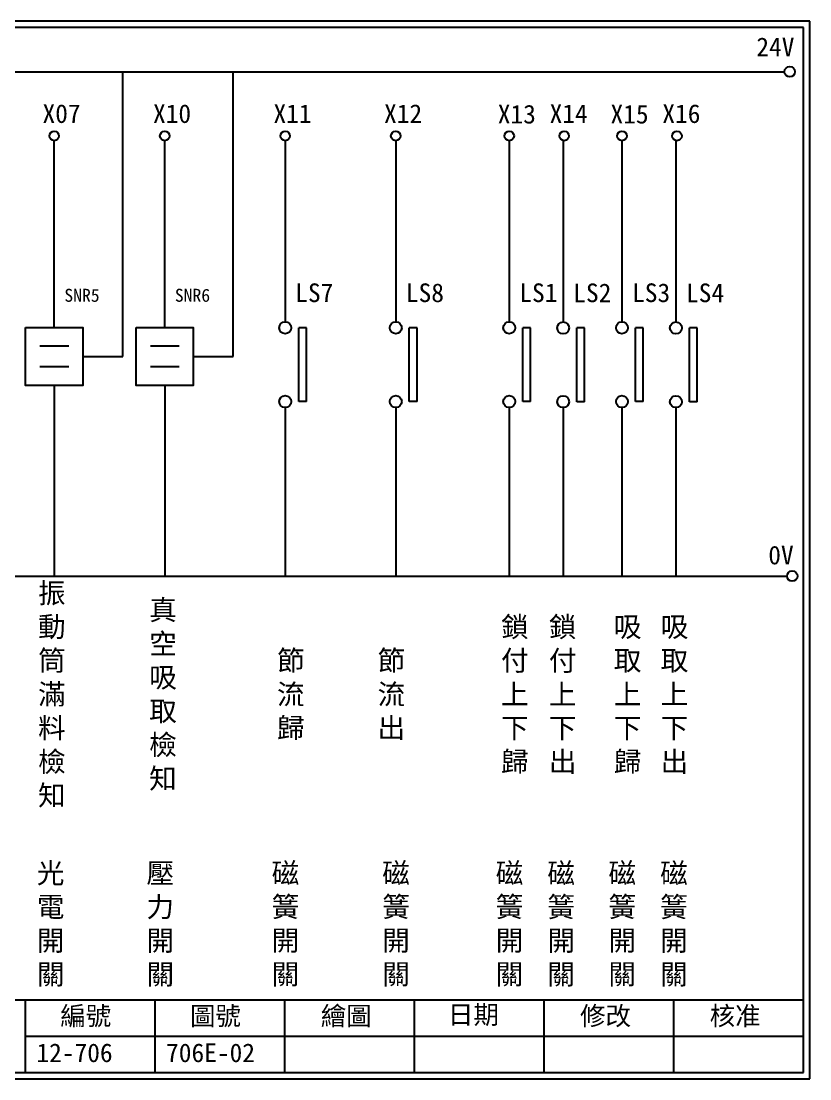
# Model space of a CAD drawing. Extents: x 275 to 562, y 265 to 469.
# Drawn here: x 409.8 to 561.9, y 264.9 to 468.9 of the extents above; entities that cross this region are included whole.
import ezdxf

# ---------------------------------------------------------------- set-up
doc = ezdxf.new("R2010")
doc.units = 0
doc.layers.get('0').update_dxf_attribs({"linetype": 'CONTINUOUS'})
doc.layers.add('圖框層', color=7, linetype='CONTINUOUS')
doc.layers.add('標尺寸層', color=3, linetype='CONTINUOUS')
doc.styles.add('CNS', font='romanc.shx', dxfattribs={"bigfont": 'chineset.shx'})
doc.styles.add('STSL', font='KAIU.TTF')

msp = doc.modelspace()

# ---------------------------------------------------------------- linework, layer by layer
for p, q in [((429.42, 404.26), (429.42, 459.17)), ((450.72, 404.26), (450.72, 459.17)), ((416.19, 409.84), (416.19, 445.86)), ((437.5, 409.84), (437.5, 445.86)), ((464.84, 409.78), (463.33, 409.78)), ((486.16, 409.78), (484.66, 409.78)), ((508.04, 409.78), (506.54, 409.78)), ((518.44, 409.76), (516.94, 409.76)), ((529.78, 409.78), (528.27, 409.78)), ((540.18, 409.76), (538.68, 409.76)), ((421.71, 404.26), (429.42, 404.26)), ((443.01, 404.26), (450.72, 404.26)), ((416.19, 398.68), (416.19, 361.9)), ((437.5, 398.68), (437.5, 361.9)), ((464.84, 395.55), (463.33, 395.55)), ((486.16, 395.55), (484.66, 395.55)), ((508.04, 395.55), (506.54, 395.55)), ((518.44, 395.53), (516.94, 395.53)), ((529.78, 395.55), (528.27, 395.55)), ((540.18, 395.53), (538.68, 395.53))]:
    msp.add_line(p, q)
for points in [[(410.68, 409.84), (421.71, 409.84), (421.71, 398.68), (410.68, 398.68)], [(431.99, 409.84), (443.01, 409.84), (443.01, 398.68), (431.99, 398.68)]]:
    msp.add_lwpolyline(points, close=True)
for centre in [(558.02, 459.17), (558.5, 361.9)]:
    msp.add_circle(centre, 1)
at = {"layer": '圖框層', "color": 7}
for p, q in [((561.9, 468.91), (274.9, 468.91)), ((560.65, 467.66), (276.15, 467.66)), ((560.65, 266.2), (560.65, 467.66)), ((561.9, 264.95), (561.9, 468.91)), ((276.15, 280.2), (560.65, 280.2)), ((410.65, 266.2), (410.65, 280.2)), ((435.65, 266.2), (435.65, 280.2)), ((460.65, 266.2), (460.65, 280.2)), ((485.65, 266.2), (485.65, 280.2)), ((510.65, 266.2), (510.65, 280.2)), ((535.65, 266.2), (535.65, 280.2)), ((410.65, 273.2), (560.65, 273.2)), ((276.15, 266.2), (560.65, 266.2)), ((274.9, 264.95), (561.9, 264.95))]:
    msp.add_line(p, q, dxfattribs=at)
at = {"layer": '標尺寸層', "color": 7}
for p, q in [((279.42, 459.17), (557.02, 459.17)), ((460.73, 445.86), (460.73, 410.93)), ((482.05, 445.86), (482.05, 410.93)), ((503.93, 445.86), (503.93, 410.93)), ((514.33, 445.84), (514.33, 410.91)), ((525.67, 445.86), (525.67, 410.93)), ((536.07, 445.84), (536.07, 410.91)), ((463.33, 395.55), (463.33, 409.78)), ((464.84, 395.55), (464.84, 409.78)), ((484.66, 395.55), (484.66, 409.78)), ((486.16, 395.55), (486.16, 409.78)), ((506.54, 395.55), (506.54, 409.78)), ((508.04, 395.55), (508.04, 409.78)), ((516.94, 395.53), (516.94, 409.76)), ((518.44, 395.53), (518.44, 409.76)), ((528.27, 395.55), (528.27, 409.78)), ((529.78, 395.55), (529.78, 409.78)), ((538.68, 395.53), (538.68, 409.76)), ((540.18, 395.53), (540.18, 409.76)), ((413.43, 406.29), (419, 406.29)), ((434.74, 406.29), (440.31, 406.29)), ((413.43, 402.32), (419, 402.32)), ((434.74, 402.32), (440.31, 402.32)), ((460.73, 394.41), (460.73, 361.9)), ((460.73, 394.4), (460.73, 361.9)), ((482.05, 394.41), (482.05, 361.9)), ((482.05, 394.4), (482.05, 361.9)), ((503.93, 394.41), (503.93, 361.9)), ((503.93, 394.4), (503.93, 361.9)), ((514.33, 394.38), (514.33, 361.88)), ((514.33, 394.38), (514.33, 361.88)), ((525.67, 394.41), (525.67, 361.9)), ((525.67, 394.4), (525.67, 361.9)), ((536.07, 394.38), (536.07, 361.88)), ((536.07, 394.38), (536.07, 361.88)), ((279.63, 361.9), (557.5, 361.9))]:
    msp.add_line(p, q, dxfattribs=at)
for centre, radius in [((416.19, 446.78), 0.92), ((437.5, 446.78), 0.92), ((460.73, 446.78), 0.92), ((482.05, 446.78), 0.92), ((503.93, 446.78), 0.92), ((514.53, 446.78), 0.92), ((525.67, 446.78), 0.92), ((536.27, 446.78), 0.92), ((460.73, 409.78), 1.15), ((482.05, 409.78), 1.15), ((503.93, 409.78), 1.15), ((514.33, 409.76), 1.15), ((525.67, 409.78), 1.15), ((536.07, 409.76), 1.15), ((460.73, 395.55), 1.15), ((482.05, 395.55), 1.15), ((503.93, 395.55), 1.15), ((514.33, 395.53), 1.15), ((525.67, 395.55), 1.15), ((536.07, 395.53), 1.15)]:
    msp.add_circle(centre, radius, dxfattribs=at)

# ---------------------------------------------------------------- texts
at = {"layer": '圖框層', "color": 4, "style": 'STSL'}
for s, height, p in [('24V', 3.6, (551.58, 462.16)), ('X07', 3.6, (413.93, 449.28)), ('X10', 3.6, (435.24, 449.28)), ('X11', 3.6, (458.47, 449.28)), ('X12', 3.6, (479.79, 449.28)), ('X14', 3.6, (511.72, 449.28)), ('X16', 3.6, (533.45, 449.28)), ('X13', 3.6, (501.72, 449.18)), ('X15', 3.6, (523.46, 449.18)), ('LS7', 3.6, (462.67, 414.74)), ('LS8', 3.6, (484, 414.74)), ('LS1', 3.6, (505.88, 414.74)), ('LS2', 3.6, (516.28, 414.72)), ('LS3', 3.6, (527.62, 414.74)), ('LS4', 3.6, (538.02, 414.72)), ('SNR5', 2.5, (418.14, 414.8)), ('SNR6', 2.5, (439.45, 414.8)), ('0V', 3.6, (553.88, 364.15)), ('繪圖', 3.6, (467.59, 275.29)), ('日期', 3.6, (492.12, 275.53)), ('編號', 3.6, (417.36, 275.28)), ('圖號', 3.6, (442.36, 275.28)), ('修改', 3.6, (517.59, 275.29)), ('核准', 3.6, (542.59, 275.29)), ('12-706', 3.6, (412.76, 268.17)), ('706E-02', 3.6, (437.76, 268.17))]:
    msp.add_text(s, height=height, dxfattribs=at).set_placement(p)
at = {"layer": '標尺寸層', "color": 7, "char_height": 3.9, "width": 4.9608, "attachment_point": 5, "style": 'CNS'}
for s, insert in [('{\\fDFKai-SB|b0|i0|c136|p65;振動筒滿料檢知}', (415.73, 338.92)), ('{\\fDFKai-SB|b0|i0|c136|p65;真空吸取檢知}', (437.16, 338.92)), ('{\\fDFKai-SB|b0|i0|c136|p65;鎖付上下歸}', (505.01, 338.92)), ('{\\fDFKai-SB|b0|i0|c136|p65;鎖付上下出}', (514.23, 338.9)), ('{\\fDFKai-SB|b0|i0|c136|p65;吸取上下歸}', (526.75, 338.92)), ('{\\fDFKai-SB|b0|i0|c136|p65;吸取上下出}', (535.79, 338.92)), ('{\\fDFKai-SB|b0|i0|c136|p65;節流歸}', (461.81, 338.92)), ('{\\fDFKai-SB|b0|i0|c136|p65;節流出}', (481.21, 338.92)), ('{\\fDFKai-SB|b0|i0|c136|p65;光電開關}', (415.5, 294.64)), ('{\\fDFKai-SB|b0|i0|c136|p65;壓力開關}', (436.64, 294.64)), ('{\\fDFKai-SB|b0|i0|c136|p65;磁簧開關}', (460.78, 294.67)), ('{\\fDFKai-SB|b0|i0|c136|p65;磁簧開關}', (482.1, 294.67)), ('{\\fDFKai-SB|b0|i0|c136|p65;磁簧開關}', (503.98, 294.67)), ('{\\fDFKai-SB|b0|i0|c136|p65;磁簧開關}', (513.95, 294.64)), ('{\\fDFKai-SB|b0|i0|c136|p65;磁簧開關}', (525.72, 294.67)), ('{\\fDFKai-SB|b0|i0|c136|p65;磁簧開關}', (535.69, 294.64))]:
    msp.add_mtext(s, dxfattribs=dict(at, insert=insert))

doc.saveas('drawing.dxf')
